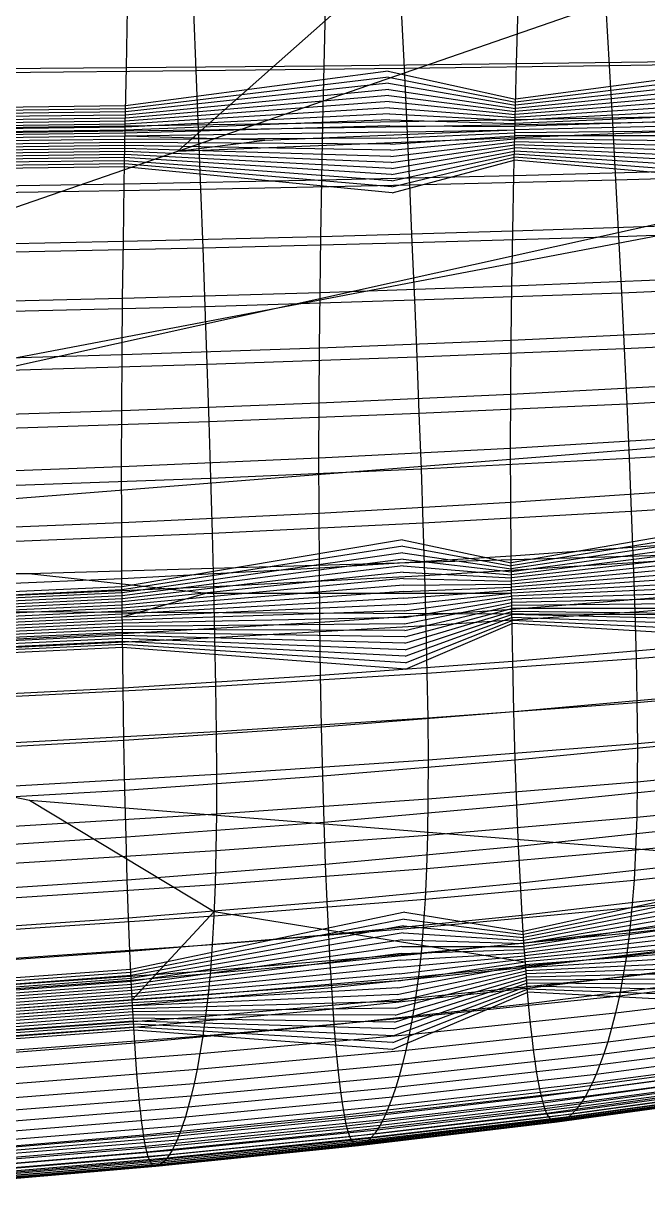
# Model space of a CAD drawing. Extents: x -483 to 483, y 0 to 271.
# Drawn here: x 163.1 to 245.2, y 5.8 to 158.3 of the extents above; entities that cross this region are included whole.
import ezdxf

# ---------------------------------------------------------------- set-up
doc = ezdxf.new("R2010")
doc.units = 0

msp = doc.modelspace()

# ---------------------------------------------------------------- linework, layer by layer
at = {"layer": 'default', "color": 8, "linetype": 'CONTINUOUS'}
for p, q in [((183.413, 141.49, 330.759), (226.225, 179.439, 165.375)), ((183.413, 141.49, 330.759), (287.345, 177.49, 194.645)), ((39.297, 86.163, 704.197), (348.925, 154.656, 382.105)), ((194.843, 142.962, 156.139), (176.472, 143.459, 38.214)), ((183.413, 141.49, 330.759), (257.636, 144.501, 172.307)), ((194.843, 142.962, 156.139), (227.698, 144.329, 52.811)), ((183.413, 141.49, 330.759), (194.843, 142.962, 156.139)), ((33.619, 89.974, 702.409), (183.413, 141.49, 330.759)), ((33.619, 89.974, 702.409), (246.532, 130.407, 381.781)), ((39.297, 86.163, 704.197), (247.599, 102.647, 384.412)), ((163.815, 86.005, 327.23), (248.822, 88.484, 174.283)), ((39.297, 86.163, 704.197), (163.815, 86.005, 327.23)), ((163.815, 86.005, 327.23), (187.24, 83.436, 153.823)), ((187.24, 83.436, 153.823), (176.111, 80.275, 39.677)), ((187.24, 83.436, 153.823), (227.271, 83.428, 54.025))]:
    msp.add_line(p, q, dxfattribs=at)
at = {"layer": 'default', "color": 3, "linetype": 'CONTINUOUS'}
for p, q in [((176.644, 152.485, 37.517), (176.809, 160.141, 36.847)), ((202.644, 152.74, 44.306), (202.832, 160.268, 43.663)), ((227.919, 153.03, 52.18), (228.133, 160.411, 51.571)), ((176.644, 152.485, 37.517), (202.644, 152.74, 44.306)), ((202.477, 145.222, 44.88), (202.644, 152.74, 44.306)), ((202.644, 152.74, 44.306), (227.919, 153.03, 52.18)), ((227.728, 145.66, 52.724), (227.919, 153.03, 52.18)), ((227.919, 153.03, 52.18), (252.617, 153.366, 61.261)), ((150.134, 152.28, 31.635), (176.644, 152.485, 37.517)), ((176.495, 144.839, 38.118), (176.644, 152.485, 37.517)), ((176.495, 144.839, 38.118), (202.477, 145.222, 44.88)), ((202.329, 137.738, 45.388), (202.477, 145.222, 44.88)), ((202.477, 145.222, 44.88), (227.728, 145.66, 52.724)), ((227.56, 138.322, 53.203), (227.728, 145.66, 52.724)), ((227.728, 145.66, 52.724), (252.408, 146.161, 61.772)), ((150.004, 144.524, 32.257), (176.495, 144.839, 38.118)), ((176.364, 137.227, 38.649), (176.495, 144.839, 38.118)), ((227.56, 138.322, 53.203), (252.225, 138.988, 62.22)), ((176.364, 137.227, 38.649), (202.329, 137.738, 45.388)), ((202.203, 130.31, 45.819), (202.329, 137.738, 45.388)), ((202.329, 137.738, 45.388), (227.56, 138.322, 53.203)), ((227.417, 131.039, 53.609), (227.56, 138.322, 53.203)), ((149.888, 136.803, 32.808), (176.364, 137.227, 38.649)), ((176.253, 129.672, 39.103), (176.364, 137.227, 38.649)), ((227.417, 131.039, 53.609), (252.07, 131.869, 62.599)), ((149.789, 129.139, 33.28), (176.253, 129.672, 39.103)), ((176.16, 122.195, 39.476), (176.253, 129.672, 39.103)), ((176.253, 129.672, 39.103), (202.203, 130.31, 45.819)), ((202.1, 122.959, 46.173), (202.203, 130.31, 45.819)), ((202.203, 130.31, 45.819), (227.417, 131.039, 53.609)), ((227.301, 123.832, 53.94), (227.417, 131.039, 53.609)), ((202.1, 122.959, 46.173), (227.301, 123.832, 53.94)), ((227.213, 116.692, 54.19), (227.301, 123.832, 53.94)), ((227.301, 123.832, 53.94), (251.944, 124.824, 62.906)), ((149.707, 121.555, 33.67), (176.16, 122.195, 39.476)), ((176.09, 114.788, 39.763), (176.16, 122.195, 39.476)), ((176.16, 122.195, 39.476), (202.1, 122.959, 46.173)), ((202.021, 115.676, 46.443), (202.1, 122.959, 46.173)), ((227.213, 116.692, 54.19), (251.85, 117.845, 63.135)), ((202.021, 115.676, 46.443), (227.213, 116.692, 54.19)), ((227.158, 109.587, 54.348), (227.213, 116.692, 54.19)), ((149.644, 114.041, 33.971), (176.09, 114.788, 39.763)), ((176.043, 107.417, 39.95), (176.09, 114.788, 39.763)), ((176.09, 114.788, 39.763), (202.021, 115.676, 46.443)), ((201.97, 108.43, 46.617), (202.021, 115.676, 46.443)), ((227.158, 109.587, 54.348), (251.793, 110.9, 63.276)), ((176.043, 107.417, 39.95), (201.97, 108.43, 46.617)), ((201.95, 101.196, 46.687), (201.97, 108.43, 46.617)), ((201.97, 108.43, 46.617), (227.158, 109.587, 54.348)), ((227.137, 102.496, 54.406), (227.158, 109.587, 54.348)), ((149.602, 106.563, 34.171), (176.043, 107.417, 39.95)), ((176.023, 100.06, 40.031), (176.043, 107.417, 39.95)), ((227.137, 102.496, 54.406), (251.774, 103.969, 63.321)), ((201.95, 101.196, 46.687), (227.137, 102.496, 54.406)), ((227.155, 95.408, 54.355), (227.137, 102.496, 54.406)), ((176.023, 100.06, 40.031), (201.95, 101.196, 46.687)), ((201.962, 93.966, 46.644), (201.95, 101.196, 46.687)), ((149.583, 99.1, 34.262), (176.023, 100.06, 40.031)), ((176.032, 92.705, 39.996), (176.023, 100.06, 40.031)), ((227.155, 95.408, 54.355), (251.799, 97.041, 63.261)), ((201.962, 93.966, 46.644), (227.155, 95.408, 54.355)), ((227.209, 88.34, 54.202), (227.155, 95.408, 54.355)), ((176.032, 92.705, 39.996), (201.962, 93.966, 46.644)), ((202.006, 86.757, 46.495), (201.962, 93.966, 46.644)), ((149.589, 91.639, 34.233), (176.032, 92.705, 39.996)), ((176.068, 85.372, 39.852), (176.032, 92.705, 39.996)), ((227.209, 88.34, 54.202), (251.863, 90.133, 63.104)), ((202.006, 86.757, 46.495), (227.209, 88.34, 54.202)), ((227.297, 81.348, 53.95), (227.209, 88.34, 54.202)), ((176.068, 85.372, 39.852), (202.006, 86.757, 46.495)), ((202.079, 79.624, 46.244), (202.006, 86.757, 46.495)), ((149.618, 84.199, 34.094), (176.068, 85.372, 39.852)), ((176.129, 78.117, 39.603), (176.068, 85.372, 39.852)), ((227.297, 81.348, 53.95), (251.966, 83.299, 62.853)), ((202.079, 79.624, 46.244), (227.297, 81.348, 53.95)), ((227.417, 74.5, 53.609), (227.297, 81.348, 53.95)), ((176.129, 78.117, 39.603), (202.079, 79.624, 46.244)), ((202.179, 72.638, 45.9), (202.079, 79.624, 46.244)), ((149.67, 76.839, 33.847), (176.129, 78.117, 39.603)), ((176.214, 71.011, 39.257), (176.129, 78.117, 39.603)), ((227.417, 74.5, 53.609), (252.104, 76.606, 62.516)), ((202.179, 72.638, 45.9), (227.417, 74.5, 53.609)), ((227.569, 67.872, 53.178), (227.417, 74.5, 53.609)), ((176.214, 71.011, 39.257), (202.179, 72.638, 45.9)), ((202.307, 65.877, 45.461), (202.179, 72.638, 45.9)), ((149.743, 69.63, 33.501), (176.214, 71.011, 39.257)), ((176.324, 64.133, 38.814), (176.214, 71.011, 39.257)), ((227.569, 67.872, 53.178), (252.277, 70.129, 62.092)), ((202.307, 65.877, 45.461), (227.569, 67.872, 53.178)), ((227.749, 61.543, 52.665), (227.569, 67.872, 53.178)), ((176.324, 64.133, 38.814), (202.307, 65.877, 45.461)), ((202.46, 59.42, 44.938), (202.307, 65.877, 45.461)), ((149.836, 62.652, 33.056), (176.324, 64.133, 38.814)), ((176.455, 57.564, 38.284), (176.324, 64.133, 38.814)), ((227.749, 61.543, 52.665), (252.482, 63.943, 61.591)), ((202.46, 59.42, 44.938), (227.749, 61.543, 52.665)), ((227.956, 55.601, 52.076), (227.749, 61.543, 52.665)), ((176.455, 57.564, 38.284), (202.46, 59.42, 44.938)), ((202.636, 53.359, 44.335), (202.46, 59.42, 44.938)), ((227.956, 55.601, 52.076), (252.717, 58.137, 61.018)), ((149.948, 55.987, 32.52), (176.455, 57.564, 38.284)), ((176.606, 51.398, 37.671), (176.455, 57.564, 38.284)), ((202.636, 53.359, 44.335), (227.956, 55.601, 52.076)), ((228.183, 50.183, 51.43), (227.956, 55.601, 52.076)), ((176.606, 51.398, 37.671), (202.636, 53.359, 44.335)), ((202.829, 47.83, 43.673), (202.636, 53.359, 44.335)), ((228.183, 50.183, 51.43), (252.973, 52.841, 60.391)), ((150.079, 49.732, 31.901), (176.606, 51.398, 37.671)), ((176.772, 45.774, 36.997), (176.606, 51.398, 37.671)), ((202.829, 47.83, 43.673), (228.183, 50.183, 51.43)), ((228.422, 45.358, 50.749), (228.183, 50.183, 51.43)), ((176.772, 45.774, 36.997), (202.829, 47.83, 43.673)), ((203.033, 42.908, 42.973), (202.829, 47.83, 43.673)), ((228.422, 45.358, 50.749), (253.243, 48.127, 59.731)), ((150.222, 44.025, 31.217), (176.772, 45.774, 36.997)), ((176.948, 40.767, 36.283), (176.772, 45.774, 36.997)), ((203.033, 42.908, 42.973), (228.422, 45.358, 50.749)), ((228.661, 41.137, 50.069), (228.422, 45.358, 50.749)), ((176.948, 40.767, 36.283), (203.033, 42.908, 42.973)), ((203.237, 38.602, 42.273), (203.033, 42.908, 42.973)), ((228.661, 41.137, 50.069), (253.512, 44.003, 59.073)), ((150.374, 38.945, 30.492), (176.948, 40.767, 36.283)), ((177.124, 36.385, 35.569), (176.948, 40.767, 36.283)), ((203.237, 38.602, 42.273), (228.661, 41.137, 50.069)), ((228.894, 37.473, 49.406), (228.661, 41.137, 50.069)), ((228.894, 37.473, 49.406), (253.775, 40.423, 58.431)), ((177.124, 36.385, 35.569), (203.237, 38.602, 42.273)), ((203.436, 34.863, 41.59), (203.237, 38.602, 42.273)), ((203.436, 34.863, 41.59), (228.894, 37.473, 49.406)), ((229.119, 34.299, 48.767), (228.894, 37.473, 49.406)), ((229.119, 34.299, 48.767), (254.027, 37.321, 57.813)), ((150.526, 34.499, 29.766), (177.124, 36.385, 35.569)), ((177.297, 32.582, 34.87), (177.124, 36.385, 35.569)), ((177.297, 32.582, 34.87), (203.436, 34.863, 41.59)), ((203.629, 31.624, 40.93), (203.436, 34.863, 41.59)), ((203.629, 31.624, 40.93), (229.119, 34.299, 48.767)), ((229.335, 31.532, 48.15), (229.119, 34.299, 48.767)), ((229.335, 31.532, 48.15), (254.271, 34.617, 57.218)), ((150.675, 30.64, 29.056), (177.297, 32.582, 34.87)), ((177.463, 29.286, 34.196), (177.297, 32.582, 34.87)), ((229.507, 29.537, 47.661), (254.464, 32.668, 56.746)), ((177.463, 29.286, 34.196), (203.629, 31.624, 40.93)), ((203.814, 28.801, 40.295), (203.629, 31.624, 40.93)), ((203.814, 28.801, 40.295), (229.335, 31.532, 48.15)), ((229.507, 29.537, 47.661), (229.335, 31.532, 48.15)), ((150.819, 27.296, 28.371), (177.463, 29.286, 34.196)), ((177.624, 26.414, 33.546), (177.463, 29.286, 34.196)), ((203.961, 26.765, 39.789), (229.507, 29.537, 47.661)), ((177.624, 26.414, 33.546), (203.814, 28.801, 40.295)), ((203.961, 26.765, 39.789), (203.814, 28.801, 40.295)), ((150.958, 24.381, 27.709), (177.624, 26.414, 33.546)), ((177.751, 24.342, 33.029), (177.624, 26.414, 33.546)), ((177.751, 24.342, 33.029), (203.961, 26.765, 39.789)), ((151.069, 22.279, 27.182), (177.751, 24.342, 33.029))]:
    msp.add_line(p, q, dxfattribs=at)
at = {"layer": 'default', "color": 5, "linetype": 'CONTINUOUS'}
for p, q in [((239.666, 160.282, 18.75), (240.1, 152.75, 17.516)), ((185.455, 159.909, 1.804), (185.775, 152.09, 0.507)), ((212.767, 160.085, 9.597), (213.138, 152.399, 8.327)), ((213.138, 152.399, 8.327), (240.1, 152.75, 17.516)), ((240.1, 152.75, 17.516), (266.215, 153.15, 28.022)), ((240.1, 152.75, 17.516), (240.52, 145.239, 16.318)), ((158.076, 151.838, -6.213), (185.775, 152.09, 0.507)), ((185.775, 152.09, 0.507), (213.138, 152.399, 8.327)), ((185.775, 152.09, 0.507), (186.086, 144.294, -0.751)), ((211.048, 152.021, 15.492), (227.798, 148.332, 52.527)), ((211.074, 151.221, 15.402), (227.787, 147.931, 52.556)), ((213.138, 152.399, 8.327), (213.497, 144.737, 7.094)), ((211.101, 150.422, 15.312), (227.777, 147.531, 52.586)), ((211.127, 149.622, 15.222), (227.766, 147.131, 52.615)), ((211.153, 148.823, 15.132), (227.756, 146.731, 52.645)), ((211.179, 148.023, 15.042), (227.746, 146.33, 52.674)), ((211.205, 147.224, 14.953), (227.735, 145.93, 52.704)), ((211.232, 146.424, 14.863), (227.725, 145.53, 52.732)), ((211.258, 145.625, 14.773), (227.716, 145.13, 52.758)), ((213.497, 144.737, 7.094), (240.52, 145.239, 16.318)), ((240.52, 145.239, 16.318), (266.69, 145.812, 26.863)), ((240.52, 145.239, 16.318), (240.928, 137.759, 15.157)), ((158.344, 143.928, -7.491), (186.086, 144.294, -0.751)), ((186.086, 144.294, -0.751), (213.497, 144.737, 7.094)), ((186.086, 144.294, -0.751), (186.387, 136.53, -1.971)), ((211.284, 144.825, 14.683), (227.707, 144.73, 52.785)), ((211.31, 144.025, 14.593), (227.698, 144.329, 52.811)), ((211.337, 143.226, 14.503), (227.689, 143.929, 52.837)), ((211.363, 142.426, 14.413), (227.679, 143.529, 52.863)), ((213.497, 144.737, 7.094), (213.846, 137.104, 5.9)), ((211.389, 141.627, 14.323), (227.67, 143.129, 52.889)), ((211.415, 140.827, 14.233), (227.661, 142.729, 52.915)), ((211.441, 140.028, 14.143), (227.652, 142.329, 52.941)), ((211.468, 139.228, 14.054), (227.643, 141.928, 52.967)), ((211.494, 138.429, 13.964), (227.634, 141.528, 52.994)), ((211.52, 137.629, 13.874), (227.624, 141.128, 53.02)), ((211.546, 136.83, 13.784), (227.615, 140.728, 53.046)), ((211.573, 136.03, 13.694), (227.606, 140.328, 53.072)), ((213.846, 137.104, 5.9), (240.928, 137.759, 15.157)), ((240.928, 137.759, 15.157), (267.15, 138.502, 25.738)), ((240.928, 137.759, 15.157), (241.321, 130.312, 14.038)), ((158.604, 136.049, -8.73), (186.387, 136.53, -1.971)), ((186.387, 136.53, -1.971), (213.846, 137.104, 5.9)), ((186.387, 136.53, -1.971), (186.676, 128.801, -3.145)), ((213.846, 137.104, 5.9), (214.181, 129.507, 4.749)), ((241.321, 130.312, 14.038), (267.593, 131.225, 24.654)), ((214.181, 129.507, 4.749), (241.321, 130.312, 14.038)), ((241.321, 130.312, 14.038), (241.698, 122.911, 12.966)), ((158.854, 128.207, -9.922), (186.676, 128.801, -3.145)), ((186.676, 128.801, -3.145), (214.181, 129.507, 4.749)), ((186.676, 128.801, -3.145), (186.954, 121.118, -4.269)), ((214.181, 129.507, 4.749), (214.503, 121.956, 3.647)), ((241.698, 122.911, 12.966), (268.018, 123.993, 23.616)), ((214.503, 121.956, 3.647), (241.698, 122.911, 12.966)), ((241.698, 122.911, 12.966), (242.056, 115.576, 11.947)), ((159.093, 120.412, -11.064), (186.954, 121.118, -4.269)), ((186.954, 121.118, -4.269), (214.503, 121.956, 3.647)), ((186.954, 121.118, -4.269), (187.218, 113.504, -5.338)), ((214.503, 121.956, 3.647), (214.809, 114.472, 2.599)), ((242.056, 115.576, 11.947), (268.422, 116.825, 22.627)), ((187.218, 113.504, -5.338), (214.809, 114.472, 2.599)), ((214.809, 114.472, 2.599), (242.056, 115.576, 11.947)), ((214.809, 114.472, 2.599), (215.096, 107.069, 1.614)), ((242.056, 115.576, 11.947), (242.393, 108.32, 10.988)), ((159.321, 112.687, -12.148), (187.218, 113.504, -5.338)), ((187.218, 113.504, -5.338), (187.465, 105.973, -6.342)), ((215.096, 107.069, 1.614), (242.393, 108.32, 10.988)), ((242.393, 108.32, 10.988), (268.803, 109.734, 21.697)), ((242.393, 108.32, 10.988), (242.709, 101.178, 10.089)), ((187.465, 105.973, -6.342), (215.096, 107.069, 1.614)), ((215.096, 107.069, 1.614), (215.365, 99.783, 0.692)), ((159.535, 105.046, -13.167), (187.465, 105.973, -6.342)), ((187.465, 105.973, -6.342), (187.697, 98.561, -7.282)), ((242.709, 101.178, 10.089), (269.16, 102.755, 20.825)), ((215.365, 99.783, 0.692), (242.709, 101.178, 10.089)), ((242.709, 101.178, 10.089), (242.997, 94.199, 9.27)), ((187.697, 98.561, -7.282), (215.365, 99.783, 0.692)), ((215.365, 99.783, 0.692), (215.61, 92.663, -0.149)), ((159.735, 97.525, -14.12), (187.697, 98.561, -7.282)), ((187.697, 98.561, -7.282), (187.908, 91.318, -8.137)), ((242.997, 94.199, 9.27), (269.485, 95.936, 20.03)), ((215.61, 92.663, -0.149), (242.997, 94.199, 9.27)), ((242.997, 94.199, 9.27), (243.25, 87.441, 8.549)), ((187.908, 91.318, -8.137), (215.61, 92.663, -0.149)), ((215.61, 92.663, -0.149), (215.826, 85.769, -0.888)), ((159.917, 90.177, -14.987), (187.908, 91.318, -8.137)), ((187.908, 91.318, -8.137), (188.094, 84.304, -8.889)), ((212.939, 90.442, 9.008), (227.221, 87.427, 54.169)), ((212.959, 89.592, 8.939), (227.226, 87.027, 54.155)), ((212.979, 88.742, 8.87), (227.231, 86.627, 54.14)), ((243.25, 87.441, 8.549), (269.772, 89.331, 19.328)), ((213, 87.893, 8.801), (227.236, 86.227, 54.126)), ((213.02, 87.043, 8.732), (227.241, 85.827, 54.111)), ((215.826, 85.769, -0.888), (243.25, 87.441, 8.549)), ((243.25, 87.441, 8.549), (243.463, 80.973, 7.944)), ((188.094, 84.304, -8.889), (215.826, 85.769, -0.888)), ((213.04, 86.194, 8.663), (227.246, 85.427, 54.097)), ((215.826, 85.769, -0.888), (216.006, 79.17, -1.507)), ((160.076, 83.061, -15.748), (188.094, 84.304, -8.889)), ((188.094, 84.304, -8.889), (188.249, 77.591, -9.517)), ((213.06, 85.344, 8.594), (227.251, 85.027, 54.083)), ((213.08, 84.494, 8.525), (227.256, 84.627, 54.068)), ((213.1, 83.645, 8.456), (227.261, 84.227, 54.054)), ((213.12, 82.795, 8.387), (227.266, 83.827, 54.04)), ((213.141, 81.945, 8.318), (227.271, 83.428, 54.025)), ((213.161, 81.096, 8.249), (227.276, 83.028, 54.011)), ((213.181, 80.246, 8.18), (227.281, 82.628, 53.996)), ((243.463, 80.973, 7.944), (270.014, 83.01, 18.738)), ((213.201, 79.396, 8.11), (227.286, 82.228, 53.982)), ((213.221, 78.547, 8.041), (227.291, 81.828, 53.968)), ((213.241, 77.697, 7.972), (227.296, 81.428, 53.953)), ((213.261, 76.847, 7.903), (227.303, 81.028, 53.935)), ((216.006, 79.17, -1.507), (243.463, 80.973, 7.944)), ((243.463, 80.973, 7.944), (243.631, 74.843, 7.466)), ((213.282, 75.998, 7.834), (227.31, 80.628, 53.915)), ((213.302, 75.148, 7.765), (227.317, 80.228, 53.895)), ((213.322, 74.298, 7.696), (227.324, 79.828, 53.875)), ((213.342, 73.449, 7.627), (227.331, 79.429, 53.855)), ((188.249, 77.591, -9.517), (216.006, 79.17, -1.507)), ((216.006, 79.17, -1.507), (216.148, 72.916, -1.994)), ((160.21, 76.25, -16.384), (188.249, 77.591, -9.517)), ((188.249, 77.591, -9.517), (188.371, 71.229, -10.011)), ((243.631, 74.843, 7.466), (270.205, 77.019, 18.271)), ((216.148, 72.916, -1.994), (243.631, 74.843, 7.466)), ((243.631, 74.843, 7.466), (243.745, 69.076, 7.141)), ((188.371, 71.229, -10.011), (216.148, 72.916, -1.994)), ((216.148, 72.916, -1.994), (216.244, 67.033, -2.323)), ((160.314, 69.795, -16.882), (188.371, 71.229, -10.011)), ((188.371, 71.229, -10.011), (188.452, 65.245, -10.342)), ((243.745, 69.076, 7.141), (270.336, 71.383, 17.951)), ((216.244, 67.033, -2.323), (243.745, 69.076, 7.141)), ((243.745, 69.076, 7.141), (243.799, 63.679, 6.986)), ((188.452, 65.245, -10.342), (216.244, 67.033, -2.323)), ((216.244, 67.033, -2.323), (216.289, 61.528, -2.477)), ((243.799, 63.679, 6.986), (270.4, 66.108, 17.794)), ((160.384, 63.725, -17.214), (188.452, 65.245, -10.342)), ((188.452, 65.245, -10.342), (188.49, 59.645, -10.493)), ((216.289, 61.528, -2.477), (243.799, 63.679, 6.986)), ((243.799, 63.679, 6.986), (243.788, 58.653, 7.018)), ((188.49, 59.645, -10.493), (216.289, 61.528, -2.477)), ((216.289, 61.528, -2.477), (216.277, 56.401, -2.437)), ((243.788, 58.653, 7.018), (270.39, 61.195, 17.817)), ((160.415, 58.043, -17.362), (188.49, 59.645, -10.493)), ((188.49, 59.645, -10.493), (188.478, 54.43, -10.446)), ((216.277, 56.401, -2.437), (243.788, 58.653, 7.018)), ((243.788, 58.653, 7.018), (243.711, 53.996, 7.236)), ((243.711, 53.996, 7.236), (270.307, 56.643, 18.02)), ((188.478, 54.43, -10.446), (216.277, 56.401, -2.437)), ((216.277, 56.401, -2.437), (216.209, 51.651, -2.203)), ((160.404, 52.753, -17.308), (188.478, 54.43, -10.446)), ((188.478, 54.43, -10.446), (188.417, 49.6, -10.199)), ((216.209, 51.651, -2.203), (243.711, 53.996, 7.236)), ((243.711, 53.996, 7.236), (243.566, 49.696, 7.65)), ((243.566, 49.696, 7.65), (270.147, 52.44, 18.411)), ((188.417, 49.6, -10.199), (216.209, 51.651, -2.203)), ((216.209, 51.651, -2.203), (216.082, 47.266, -1.767)), ((160.35, 47.853, -17.051), (188.417, 49.6, -10.199)), ((188.417, 49.6, -10.199), (188.305, 45.139, -9.745)), ((216.082, 47.266, -1.767), (243.566, 49.696, 7.65)), ((243.566, 49.696, 7.65), (243.356, 45.745, 8.249)), ((243.356, 45.745, 8.249), (269.915, 48.577, 18.979)), ((188.305, 45.139, -9.745), (216.082, 47.266, -1.767)), ((216.082, 47.266, -1.767), (215.899, 43.236, -1.14)), ((160.251, 43.328, -16.582), (188.305, 45.139, -9.745)), ((188.305, 45.139, -9.745), (188.145, 41.042, -9.096)), ((215.899, 43.236, -1.14), (243.356, 45.745, 8.249)), ((243.356, 45.745, 8.249), (243.081, 42.121, 9.029)), ((243.081, 42.121, 9.029), (269.611, 45.033, 19.722)), ((188.145, 41.042, -9.096), (215.899, 43.236, -1.14)), ((215.899, 43.236, -1.14), (215.661, 39.541, -0.325)), ((213.254, 41.51, 7.928), (228.798, 38.991, 49.681)), ((215.661, 39.541, -0.325), (243.081, 42.121, 9.029)), ((243.081, 42.121, 9.029), (242.745, 38.806, 9.986)), ((242.745, 38.806, 9.986), (269.238, 41.792, 20.635)), ((160.111, 39.172, -15.913), (188.145, 41.042, -9.096)), ((188.145, 41.042, -9.096), (187.937, 37.284, -8.253)), ((213.085, 39.707, 8.51), (228.848, 38.192, 49.536)), ((213.169, 40.609, 8.219), (228.823, 38.592, 49.609)), ((187.937, 37.284, -8.253), (215.661, 39.541, -0.325)), ((213, 38.806, 8.801), (228.874, 37.793, 49.464)), ((215.661, 39.541, -0.325), (215.37, 36.161, 0.673)), ((215.37, 36.161, 0.673), (242.745, 38.806, 9.986)), ((242.351, 35.776, 11.109), (268.799, 38.828, 21.706)), ((242.745, 38.806, 9.986), (242.351, 35.776, 11.109)), ((159.929, 35.361, -15.047), (187.937, 37.284, -8.253)), ((187.937, 37.284, -8.253), (187.682, 33.847, -7.222)), ((212.83, 37.003, 9.383), (228.928, 36.994, 49.31)), ((212.915, 37.904, 9.092), (228.9, 37.393, 49.39)), ((187.682, 33.847, -7.222), (215.37, 36.161, 0.673)), ((212.49, 33.397, 10.548), (229.041, 35.396, 48.988)), ((212.575, 34.298, 10.257), (229.013, 35.795, 49.068)), ((212.66, 35.2, 9.965), (228.985, 36.195, 49.149)), ((212.745, 36.101, 9.674), (228.956, 36.594, 49.229)), ((215.37, 36.161, 0.673), (215.029, 33.072, 1.842)), ((215.029, 33.072, 1.842), (242.351, 35.776, 11.109)), ((241.907, 33.021, 12.371), (268.306, 36.133, 22.913)), ((242.351, 35.776, 11.109), (241.907, 33.021, 12.371)), ((159.707, 31.876, -13.989), (187.682, 33.847, -7.222)), ((187.682, 33.847, -7.222), (187.385, 30.707, -6.015)), ((212.151, 29.79, 11.712), (229.158, 33.798, 48.655)), ((212.235, 30.692, 11.421), (229.127, 34.198, 48.744)), ((212.32, 31.593, 11.13), (229.098, 34.597, 48.827)), ((212.405, 32.495, 10.839), (229.069, 34.996, 48.907)), ((241.429, 30.531, 13.732), (267.773, 33.697, 24.214)), ((187.385, 30.707, -6.015), (215.029, 33.072, 1.842)), ((211.811, 26.184, 12.877), (229.283, 32.201, 48.299)), ((211.896, 27.086, 12.586), (229.252, 32.6, 48.388)), ((211.981, 27.987, 12.295), (229.22, 32.999, 48.477)), ((212.066, 28.889, 12.003), (229.189, 33.399, 48.566)), ((215.029, 33.072, 1.842), (214.646, 30.264, 3.156)), ((214.646, 30.264, 3.156), (241.907, 33.021, 12.371)), ((241.907, 33.021, 12.371), (241.429, 30.531, 13.732)), ((159.448, 28.692, -12.752), (187.385, 30.707, -6.015)), ((187.385, 30.707, -6.015), (187.05, 27.852, -4.66)), ((211.556, 23.48, 13.75), (229.381, 31.002, 48.02)), ((211.641, 24.381, 13.459), (229.347, 31.402, 48.118)), ((211.726, 25.283, 13.168), (229.314, 31.801, 48.21)), ((214.233, 27.726, 4.572), (241.429, 30.531, 13.732)), ((240.929, 28.289, 15.156), (267.216, 31.503, 25.576)), ((241.429, 30.531, 13.732), (240.929, 28.289, 15.156)), ((187.05, 27.852, -4.66), (214.646, 30.264, 3.156)), ((214.646, 30.264, 3.156), (214.233, 27.726, 4.572)), ((240.418, 26.286, 16.608), (266.648, 29.543, 26.966)), ((159.156, 25.797, -11.363), (187.05, 27.852, -4.66)), ((187.05, 27.852, -4.66), (186.69, 25.273, -3.2)), ((186.69, 25.273, -3.2), (214.233, 27.726, 4.572)), ((213.801, 25.442, 6.053), (240.929, 28.289, 15.156)), ((214.233, 27.726, 4.572), (213.801, 25.442, 6.053)), ((239.903, 24.496, 18.074), (266.074, 27.791, 28.369)), ((240.929, 28.289, 15.156), (240.418, 26.286, 16.608)), ((213.361, 23.401, 7.563), (240.418, 26.286, 16.608)), ((239.39, 22.906, 19.534), (265.502, 26.234, 29.766)), ((240.418, 26.286, 16.608), (239.903, 24.496, 18.074)), ((158.842, 23.182, -9.868), (186.69, 25.273, -3.2)), ((186.313, 22.951, -1.673), (213.801, 25.442, 6.053)), ((186.69, 25.273, -3.2), (186.313, 22.951, -1.673)), ((212.916, 21.577, 9.088), (239.903, 24.496, 18.074)), ((213.801, 25.442, 6.053), (213.361, 23.401, 7.563)), ((238.883, 21.496, 20.977), (264.937, 24.854, 31.148)), ((239.903, 24.496, 18.074), (239.39, 22.906, 19.534)), ((158.514, 20.829, -8.304), (186.313, 22.951, -1.673)), ((185.93, 20.877, -0.118), (213.361, 23.401, 7.563)), ((186.313, 22.951, -1.673), (185.93, 20.877, -0.118)), ((212.473, 19.957, 10.605), (239.39, 22.906, 19.534)), ((213.361, 23.401, 7.563), (212.916, 21.577, 9.088)), ((238.387, 20.249, 22.389), (264.384, 23.632, 32.5)), ((239.39, 22.906, 19.534), (238.883, 21.496, 20.977)), ((185.542, 19.025, 1.453), (212.916, 21.577, 9.088)), ((212.036, 18.522, 12.105), (238.883, 21.496, 20.977)), ((212.916, 21.577, 9.088), (212.473, 19.957, 10.605)), ((237.427, 18.187, 25.123), (263.312, 21.612, 35.118)), ((237.901, 19.151, 23.774), (263.841, 22.557, 33.826)), ((238.883, 21.496, 20.977), (238.387, 20.249, 22.389)), ((158.18, 18.726, -6.711), (185.93, 20.877, -0.118)), ((185.156, 17.378, 3.016), (212.473, 19.957, 10.605)), ((185.93, 20.877, -0.118), (185.542, 19.025, 1.453)), ((211.608, 17.251, 13.572), (238.387, 20.249, 22.389)), ((212.473, 19.957, 10.605), (212.036, 18.522, 12.105)), ((231.18, 17.344, 42.9), (256.339, 20.758, 52.163)), ((231.396, 16.478, 42.285), (256.581, 19.913, 51.572)), ((236.507, 16.611, 27.739), (262.287, 20.067, 37.625)), ((236.962, 17.343, 26.446), (262.794, 20.785, 36.386)), ((238.387, 20.249, 22.389), (237.901, 19.151, 23.774)), ((157.843, 16.849, -5.103), (185.542, 19.025, 1.453)), ((184.775, 15.921, 4.56), (212.036, 18.522, 12.105)), ((185.542, 19.025, 1.453), (185.156, 17.378, 3.016)), ((211.188, 16.133, 15.011), (237.901, 19.151, 23.774)), ((212.036, 18.522, 12.105), (211.608, 17.251, 13.572)), ((231.624, 15.739, 41.636), (256.836, 19.192, 50.949)), ((231.874, 15.128, 40.927), (257.115, 18.596, 50.268)), ((235.223, 15.032, 31.395), (260.854, 18.518, 41.128)), ((235.635, 15.46, 30.22), (261.314, 18.939, 40.002)), ((236.065, 15.986, 28.999), (261.793, 19.454, 38.832)), ((237.901, 19.151, 23.774), (237.427, 18.187, 25.123)), ((157.507, 15.181, -3.503), (185.156, 17.378, 3.016)), ((184.403, 14.63, 6.071), (211.608, 17.251, 13.572)), ((185.156, 17.378, 3.016), (184.775, 15.921, 4.56)), ((205.398, 14.32, 34.865), (231.18, 17.344, 42.9)), ((210.379, 14.293, 17.787), (236.962, 17.343, 26.446)), ((210.78, 15.153, 16.412), (237.427, 18.187, 25.123)), ((211.608, 17.251, 13.572), (211.188, 16.133, 15.011)), ((231.18, 17.344, 42.9), (231.063, 17.886, 43.234)), ((231.396, 16.478, 42.285), (231.18, 17.344, 42.9)), ((232.14, 14.646, 40.168), (257.412, 18.126, 49.54)), ((232.433, 14.291, 39.335), (257.739, 17.781, 48.74)), ((232.67, 14.06, 38.661), (258.004, 17.556, 48.094)), ((233.201, 13.956, 37.149), (258.597, 17.457, 46.644)), ((233.238, 13.952, 37.043), (258.639, 17.453, 46.542)), ((233.712, 14.043, 35.693), (259.168, 17.544, 45.248)), ((234.044, 14.201, 34.749), (259.539, 17.7, 44.342)), ((234.437, 14.415, 33.632), (259.976, 17.911, 43.272)), ((234.82, 14.689, 32.54), (260.405, 18.18, 42.225)), ((236.962, 17.343, 26.446), (236.507, 16.611, 27.739)), ((237.427, 18.187, 25.123), (236.962, 17.343, 26.446)), ((157.175, 13.703, -1.922), (184.775, 15.921, 4.56)), ((184.037, 13.495, 7.552), (211.188, 16.133, 15.011)), ((184.775, 15.921, 4.56), (184.403, 14.63, 6.071)), ((205.584, 13.436, 34.228), (231.396, 16.478, 42.285)), ((205.78, 12.682, 33.556), (231.624, 15.739, 41.636)), ((209.235, 12.379, 21.707), (235.635, 15.46, 30.22)), ((209.605, 12.913, 20.439), (236.065, 15.986, 28.999)), ((209.987, 13.549, 19.13), (236.507, 16.611, 27.739)), ((211.188, 16.133, 15.011), (210.78, 15.153, 16.412)), ((231.624, 15.739, 41.636), (231.396, 16.478, 42.285)), ((231.874, 15.128, 40.927), (231.624, 15.739, 41.636)), ((235.635, 15.46, 30.22), (235.223, 15.032, 31.395)), ((236.065, 15.986, 28.999), (235.635, 15.46, 30.22)), ((236.507, 16.611, 27.739), (236.065, 15.986, 28.999)), ((156.851, 12.396, -0.375), (184.403, 14.63, 6.071)), ((178.997, 11.677, 27.978), (205.398, 14.32, 34.865)), ((183.332, 11.627, 10.411), (210.379, 14.293, 17.787)), ((183.681, 12.499, 8.995), (210.78, 15.153, 16.412)), ((184.403, 14.63, 6.071), (184.037, 13.495, 7.552)), ((205.398, 14.32, 34.865), (205.297, 14.874, 35.211)), ((205.584, 13.436, 34.228), (205.398, 14.32, 34.865)), ((205.994, 12.057, 32.82), (231.874, 15.128, 40.927)), ((206.224, 11.564, 32.034), (232.14, 14.646, 40.168)), ((206.476, 11.201, 31.169), (232.433, 14.291, 39.335)), ((206.68, 10.964, 30.47), (232.67, 14.06, 38.661)), ((207.137, 10.856, 28.901), (233.201, 13.956, 37.149)), ((207.169, 10.851, 28.79), (233.238, 13.952, 37.043)), ((207.578, 10.942, 27.39), (233.712, 14.043, 35.693)), ((207.864, 11.102, 26.409), (234.044, 14.201, 34.749)), ((208.202, 11.318, 25.25), (234.437, 14.415, 33.632)), ((208.533, 11.596, 24.116), (234.82, 14.689, 32.54)), ((208.879, 11.944, 22.927), (235.223, 15.032, 31.395)), ((210.379, 14.293, 17.787), (209.987, 13.549, 19.13)), ((210.78, 15.153, 16.412), (210.379, 14.293, 17.787)), ((232.14, 14.646, 40.168), (231.874, 15.128, 40.927)), ((232.433, 14.291, 39.335), (232.14, 14.646, 40.168)), ((232.67, 14.06, 38.661), (232.433, 14.291, 39.335)), ((233.201, 13.956, 37.149), (232.67, 14.06, 38.661)), ((233.238, 13.952, 37.043), (233.201, 13.956, 37.149)), ((233.712, 14.043, 35.693), (233.238, 13.952, 37.043)), ((234.044, 14.201, 34.749), (233.712, 14.043, 35.693)), ((234.437, 14.415, 33.632), (234.044, 14.201, 34.749)), ((234.82, 14.689, 32.54), (234.437, 14.415, 33.632)), ((235.223, 15.032, 31.395), (234.82, 14.689, 32.54)), ((156.223, 10.238, 2.618), (183.681, 12.499, 8.995)), ((156.533, 11.246, 1.141), (184.037, 13.495, 7.552)), ((178.997, 11.677, 27.978), (178.91, 12.241, 28.333)), ((179.159, 10.777, 27.324), (205.584, 13.436, 34.228)), ((179.329, 10.009, 26.634), (205.78, 12.682, 33.556)), ((182.336, 9.685, 14.446), (209.235, 12.379, 21.707)), ((182.658, 10.227, 13.14), (209.605, 12.913, 20.439)), ((182.991, 10.872, 11.793), (209.987, 13.549, 19.13)), ((183.681, 12.499, 8.995), (183.332, 11.627, 10.411)), ((184.037, 13.495, 7.552), (183.681, 12.499, 8.995)), ((205.78, 12.682, 33.556), (205.584, 13.436, 34.228)), ((205.994, 12.057, 32.82), (205.78, 12.682, 33.556)), ((209.235, 12.379, 21.707), (208.879, 11.944, 22.927)), ((209.605, 12.913, 20.439), (209.235, 12.379, 21.707)), ((209.987, 13.549, 19.13), (209.605, 12.913, 20.439)), ((152.149, 9.425, 22.031), (178.997, 11.677, 27.978)), ((152.29, 8.512, 21.363), (179.159, 10.777, 27.324)), ((155.622, 8.59, 5.481), (182.991, 10.872, 11.793)), ((155.919, 9.355, 4.066), (183.332, 11.627, 10.411)), ((179.159, 10.777, 27.324), (178.997, 11.677, 27.978)), ((179.329, 10.009, 26.634), (179.159, 10.777, 27.324)), ((179.516, 9.373, 25.878), (205.994, 12.057, 32.82)), ((179.715, 8.87, 25.069), (206.224, 11.564, 32.034)), ((179.934, 8.5, 24.18), (206.476, 11.201, 31.169)), ((180.112, 8.258, 23.462), (206.68, 10.964, 30.47)), ((180.51, 8.145, 21.848), (207.137, 10.856, 28.901)), ((180.538, 8.141, 21.734), (207.169, 10.851, 28.79)), ((180.893, 8.231, 20.293), (207.578, 10.942, 27.39)), ((181.142, 8.393, 19.284), (207.864, 11.102, 26.409)), ((181.437, 8.611, 18.091), (208.202, 11.318, 25.25)), ((181.725, 8.892, 16.924), (208.533, 11.596, 24.116)), ((182.026, 9.245, 15.701), (208.879, 11.944, 22.927)), ((182.991, 10.872, 11.793), (182.658, 10.227, 13.14)), ((183.332, 11.627, 10.411), (182.991, 10.872, 11.793)), ((206.224, 11.564, 32.034), (205.994, 12.057, 32.82)), ((206.476, 11.201, 31.169), (206.224, 11.564, 32.034)), ((206.68, 10.964, 30.47), (206.476, 11.201, 31.169)), ((207.137, 10.856, 28.901), (206.68, 10.964, 30.47)), ((207.169, 10.851, 28.79), (207.137, 10.856, 28.901)), ((207.578, 10.942, 27.39), (207.169, 10.851, 28.79)), ((207.864, 11.102, 26.409), (207.578, 10.942, 27.39)), ((208.202, 11.318, 25.25), (207.864, 11.102, 26.409)), ((208.533, 11.596, 24.116), (208.202, 11.318, 25.25)), ((208.879, 11.944, 22.927), (208.533, 11.596, 24.116)), ((152.438, 7.731, 20.658), (179.329, 10.009, 26.634)), ((152.6, 7.085, 19.885), (179.516, 9.373, 25.878)), ((154.783, 6.943, 9.479), (182.026, 9.245, 15.701)), ((155.053, 7.389, 8.194), (182.336, 9.685, 14.446)), ((155.333, 7.937, 6.859), (182.658, 10.227, 13.14)), ((179.516, 9.373, 25.878), (179.329, 10.009, 26.634)), ((179.715, 8.87, 25.069), (179.516, 9.373, 25.878)), ((182.026, 9.245, 15.701), (181.725, 8.892, 16.924)), ((182.336, 9.685, 14.446), (182.026, 9.245, 15.701)), ((182.658, 10.227, 13.14), (182.336, 9.685, 14.446)), ((152.773, 6.574, 19.059), (179.715, 8.87, 25.069)), ((152.964, 6.197, 18.151), (179.934, 8.5, 24.18)), ((153.118, 5.951, 17.416), (180.112, 8.258, 23.462)), ((153.464, 5.835, 15.766), (180.51, 8.145, 21.848)), ((153.488, 5.83, 15.649), (180.538, 8.141, 21.734)), ((153.798, 5.921, 14.176), (180.893, 8.231, 20.293)), ((154.014, 6.083, 13.143), (181.142, 8.393, 19.284)), ((154.27, 6.304, 11.924), (181.437, 8.611, 18.091)), ((154.521, 6.587, 10.73), (181.725, 8.892, 16.924)), ((179.934, 8.5, 24.18), (179.715, 8.87, 25.069)), ((180.112, 8.258, 23.462), (179.934, 8.5, 24.18)), ((180.51, 8.145, 21.848), (180.112, 8.258, 23.462)), ((180.538, 8.141, 21.734), (180.51, 8.145, 21.848)), ((180.893, 8.231, 20.293), (180.538, 8.141, 21.734)), ((181.142, 8.393, 19.284), (180.893, 8.231, 20.293)), ((181.437, 8.611, 18.091), (181.142, 8.393, 19.284)), ((181.725, 8.892, 16.924), (181.437, 8.611, 18.091))]:
    msp.add_line(p, q, dxfattribs=at)
at = {"layer": 'default', "color": 1, "linetype": 'CONTINUOUS'}
for p, q in [((263.492, 153.099, 34.678), (227.798, 148.332, 52.527)), ((211.074, 151.221, 15.402), (176.539, 147.06, 37.944)), ((211.048, 152.021, 15.492), (176.546, 147.46, 37.912)), ((263.565, 151.501, 34.5), (227.777, 147.531, 52.586)), ((263.529, 152.3, 34.589), (227.787, 147.931, 52.556)), ((211.127, 149.622, 15.222), (176.523, 146.26, 38.006)), ((211.101, 150.422, 15.312), (176.531, 146.66, 37.975)), ((263.638, 149.902, 34.322), (227.756, 146.731, 52.645)), ((263.602, 150.702, 34.411), (227.766, 147.131, 52.615)), ((211.179, 148.023, 15.042), (176.508, 145.46, 38.069)), ((211.153, 148.823, 15.132), (176.515, 145.86, 38.038)), ((263.711, 148.304, 34.144), (227.735, 145.93, 52.704)), ((263.674, 149.103, 34.233), (227.746, 146.33, 52.674)), ((211.232, 146.424, 14.863), (176.492, 144.659, 38.131)), ((211.205, 147.224, 14.953), (176.5, 145.059, 38.101)), ((263.783, 146.705, 33.967), (227.716, 145.13, 52.758)), ((263.747, 147.505, 34.055), (227.725, 145.53, 52.732)), ((211.258, 145.625, 14.773), (176.485, 144.259, 38.158)), ((263.856, 145.107, 33.789), (227.698, 144.329, 52.811)), ((263.82, 145.906, 33.878), (227.707, 144.73, 52.785)), ((211.31, 144.025, 14.593), (176.472, 143.459, 38.214)), ((211.284, 144.825, 14.683), (176.479, 143.859, 38.186)), ((263.929, 143.509, 33.611), (227.679, 143.529, 52.863)), ((263.893, 144.308, 33.7), (227.689, 143.929, 52.837)), ((211.415, 140.827, 14.233), (176.444, 141.859, 38.326)), ((211.389, 141.627, 14.323), (176.451, 142.259, 38.298)), ((211.363, 142.426, 14.413), (176.458, 142.659, 38.27)), ((211.337, 143.226, 14.503), (176.465, 143.059, 38.242)), ((264.074, 140.312, 33.255), (227.643, 141.928, 52.967)), ((264.038, 141.111, 33.344), (227.652, 142.329, 52.941)), ((264.002, 141.91, 33.433), (227.661, 142.729, 52.915)), ((263.965, 142.709, 33.522), (227.67, 143.129, 52.889)), ((211.494, 138.429, 13.964), (176.423, 140.658, 38.41)), ((211.468, 139.228, 14.054), (176.43, 141.058, 38.382)), ((211.441, 140.028, 14.143), (176.437, 141.458, 38.354)), ((264.22, 137.115, 32.9), (227.606, 140.328, 53.072)), ((264.184, 137.914, 32.989), (227.615, 140.728, 53.046)), ((264.147, 138.713, 33.077), (227.624, 141.128, 53.02)), ((264.111, 139.512, 33.166), (227.634, 141.528, 52.994)), ((211.573, 136.03, 13.694), (176.403, 139.458, 38.494)), ((211.546, 136.83, 13.784), (176.41, 139.858, 38.466)), ((211.52, 137.629, 13.874), (176.417, 140.258, 38.438)), ((266.014, 94.134, 28.515), (227.221, 87.427, 54.169)), ((266.042, 93.284, 28.446), (227.226, 87.027, 54.155)), ((266.07, 92.435, 28.377), (227.231, 86.627, 54.14)), ((266.099, 91.585, 28.308), (227.236, 86.227, 54.126)), ((212.939, 90.442, 9.008), (176.077, 84.274, 39.814)), ((266.127, 90.736, 28.239), (227.241, 85.827, 54.111)), ((212.959, 89.592, 8.939), (176.08, 83.874, 39.801)), ((212.979, 88.742, 8.87), (176.084, 83.474, 39.787)), ((266.155, 89.887, 28.17), (227.246, 85.427, 54.097)), ((266.183, 89.037, 28.101), (227.251, 85.027, 54.083)), ((213, 87.893, 8.801), (176.087, 83.074, 39.773)), ((213.02, 87.043, 8.732), (176.09, 82.674, 39.759)), ((266.211, 88.188, 28.032), (227.256, 84.627, 54.068)), ((266.24, 87.338, 27.963), (227.261, 84.227, 54.054)), ((213.04, 86.194, 8.663), (176.094, 82.274, 39.746)), ((266.268, 86.489, 27.894), (227.266, 83.827, 54.04)), ((266.296, 85.64, 27.825), (227.271, 83.428, 54.025)), ((213.06, 85.344, 8.594), (176.097, 81.875, 39.732)), ((213.08, 84.494, 8.525), (176.101, 81.475, 39.718)), ((266.324, 84.79, 27.756), (227.276, 83.028, 54.011)), ((266.353, 83.941, 27.687), (227.281, 82.628, 53.996)), ((213.1, 83.645, 8.456), (176.104, 81.075, 39.704)), ((213.12, 82.795, 8.387), (176.107, 80.675, 39.691)), ((266.381, 83.091, 27.618), (227.286, 82.228, 53.982)), ((34.955, 81.644, 702.507), (163.927, 56.256, 321.547)), ((34.955, 81.644, 702.507), (248.77, 80.611, 379.938)), ((213.141, 81.945, 8.318), (176.111, 80.275, 39.677)), ((213.161, 81.096, 8.249), (176.114, 79.875, 39.663)), ((266.409, 82.242, 27.549), (227.291, 81.828, 53.968)), ((266.437, 81.392, 27.48), (227.296, 81.428, 53.953)), ((266.465, 80.543, 27.411), (227.303, 81.028, 53.935)), ((213.181, 80.246, 8.18), (176.118, 79.475, 39.649)), ((213.201, 79.396, 8.11), (176.121, 79.075, 39.636)), ((266.494, 79.694, 27.342), (227.31, 80.628, 53.915)), ((266.522, 78.844, 27.273), (227.317, 80.228, 53.895)), ((266.55, 77.995, 27.204), (227.324, 79.828, 53.875)), ((266.578, 77.145, 27.135), (227.331, 79.429, 53.855)), ((213.221, 78.547, 8.041), (176.124, 78.675, 39.622)), ((213.241, 77.697, 7.972), (176.128, 78.275, 39.608)), ((213.261, 76.847, 7.903), (176.132, 77.875, 39.591)), ((213.282, 75.998, 7.834), (176.137, 77.475, 39.572)), ((213.302, 75.148, 7.765), (176.142, 77.075, 39.552)), ((213.322, 74.298, 7.696), (176.146, 76.675, 39.533)), ((213.342, 73.449, 7.627), (176.151, 76.275, 39.513)), ((163.927, 56.256, 321.547), (188.185, 41.602, 148.857)), ((163.927, 56.256, 321.547), (250.282, 49.33, 169.495)), ((266.511, 47.271, 27.3), (228.798, 38.991, 49.681)), ((266.396, 46.369, 27.58), (228.823, 38.592, 49.609)), ((266.282, 45.467, 27.86), (228.848, 38.192, 49.536)), ((266.168, 44.564, 28.139), (228.874, 37.793, 49.464)), ((266.053, 43.662, 28.419), (228.9, 37.393, 49.39)), ((265.939, 42.759, 28.699), (228.928, 36.994, 49.31)), ((213.254, 41.51, 7.928), (177.232, 34.007, 35.132)), ((188.185, 41.602, 148.857), (177.427, 30.011, 34.344)), ((188.185, 41.602, 148.857), (229.069, 34.996, 48.907)), ((265.824, 41.857, 28.978), (228.956, 36.594, 49.229)), ((213.169, 40.609, 8.219), (177.25, 33.608, 35.059)), ((213.085, 39.707, 8.51), (177.268, 33.208, 34.985)), ((265.71, 40.954, 29.258), (228.985, 36.195, 49.149)), ((265.595, 40.052, 29.538), (229.013, 35.795, 49.068)), ((213, 38.806, 8.801), (177.287, 32.808, 34.912)), ((265.481, 39.149, 29.817), (229.041, 35.396, 48.988)), ((265.367, 38.247, 30.097), (229.069, 34.996, 48.907)), ((212.915, 37.904, 9.092), (177.306, 32.409, 34.835)), ((212.83, 37.003, 9.383), (177.326, 32.009, 34.753)), ((265.252, 37.344, 30.377), (229.098, 34.597, 48.827)), ((212.745, 36.101, 9.674), (177.346, 31.609, 34.671)), ((212.66, 35.2, 9.965), (177.366, 31.21, 34.59)), ((265.138, 36.442, 30.656), (229.127, 34.198, 48.744)), ((265.023, 35.539, 30.936), (229.158, 33.798, 48.655)), ((212.575, 34.298, 10.257), (177.386, 30.81, 34.508)), ((264.909, 34.637, 31.216), (229.189, 33.399, 48.566)), ((264.795, 33.734, 31.495), (229.22, 32.999, 48.477)), ((212.49, 33.397, 10.548), (177.406, 30.41, 34.426)), ((212.405, 32.495, 10.839), (177.427, 30.011, 34.344)), ((264.68, 32.832, 31.775), (229.252, 32.6, 48.388)), ((264.566, 31.929, 32.055), (229.283, 32.201, 48.299)), ((229.507, 29.537, 47.661), (254.464, 32.668, 56.746)), ((212.32, 31.593, 11.13), (177.447, 29.611, 34.263)), ((212.235, 30.692, 11.421), (177.467, 29.211, 34.179)), ((264.451, 31.027, 32.334), (229.314, 31.801, 48.21)), ((264.337, 30.124, 32.614), (229.347, 31.402, 48.118)), ((264.222, 29.222, 32.894), (229.381, 31.002, 48.02)), ((212.151, 29.79, 11.712), (177.49, 28.812, 34.089)), ((203.961, 26.765, 39.789), (229.507, 29.537, 47.661)), ((229.768, 26.808, 46.92), (229.507, 29.537, 47.661)), ((212.066, 28.889, 12.003), (177.512, 28.412, 33.998)), ((211.981, 27.987, 12.295), (177.534, 28.012, 33.908)), ((211.896, 27.086, 12.586), (177.557, 27.613, 33.817)), ((211.811, 26.184, 12.877), (177.579, 27.213, 33.727)), ((211.726, 25.283, 13.168), (177.601, 26.813, 33.636)), ((211.641, 24.381, 13.459), (177.624, 26.414, 33.546)), ((211.556, 23.48, 13.75), (177.648, 26.014, 33.446)), ((177.751, 24.342, 33.029), (203.961, 26.765, 39.789)), ((204.184, 23.98, 39.025), (203.961, 26.765, 39.789)), ((229.95, 25.107, 46.402), (229.768, 26.808, 46.92)), ((230.148, 23.438, 45.837), (229.95, 25.107, 46.402)), ((151.069, 22.279, 27.182), (177.751, 24.342, 33.029)), ((177.944, 21.509, 32.245), (177.751, 24.342, 33.029)), ((204.341, 22.244, 38.489), (204.184, 23.98, 39.025)), ((230.348, 21.95, 45.268), (230.148, 23.438, 45.837)), ((178.08, 19.742, 31.696), (177.944, 21.509, 32.245)), ((204.511, 20.541, 37.905), (204.341, 22.244, 38.489)), ((230.551, 20.615, 44.691), (230.348, 21.95, 45.268)), ((204.683, 19.023, 37.316), (204.511, 20.541, 37.905)), ((230.757, 19.413, 44.103), (230.551, 20.615, 44.691)), ((231.063, 17.886, 43.234), (256.208, 21.288, 52.484)), ((178.228, 18.009, 31.098), (178.08, 19.742, 31.696)), ((204.857, 17.66, 36.72), (204.683, 19.023, 37.316)), ((230.968, 18.326, 43.505), (230.757, 19.413, 44.103)), ((231.063, 17.886, 43.234), (230.968, 18.326, 43.505)), ((178.377, 16.464, 30.494), (178.228, 18.009, 31.098)), ((205.034, 16.433, 36.111), (204.857, 17.66, 36.72)), ((205.297, 14.874, 35.211), (231.063, 17.886, 43.234)), ((178.528, 15.077, 29.882), (178.377, 16.464, 30.494)), ((205.215, 15.323, 35.491), (205.034, 16.433, 36.111)), ((205.297, 14.874, 35.211), (205.215, 15.323, 35.491)), ((178.682, 13.828, 29.257), (178.528, 15.077, 29.882)), ((178.839, 12.699, 28.622), (178.682, 13.828, 29.257)), ((178.91, 12.241, 28.333), (205.297, 14.874, 35.211)), ((152.073, 9.997, 22.393), (178.91, 12.241, 28.333)), ((178.91, 12.241, 28.333), (178.839, 12.699, 28.622))]:
    msp.add_line(p, q, dxfattribs=at)
at = {"layer": 'default', "color": 2, "linetype": 'CONTINUOUS'}
for p, q in [((176.531, 146.66, 37.975), (150.034, 146.325, 32.112)), ((176.539, 147.06, 37.944), (150.041, 146.725, 32.08)), ((176.546, 147.46, 37.912), (150.048, 147.125, 32.048)), ((176.531, 146.66, 37.975), (176.539, 146.66, 37.944)), ((176.539, 147.06, 37.944), (176.546, 147.06, 37.912)), ((176.5, 145.059, 38.101), (150.007, 144.725, 32.241)), ((176.508, 145.46, 38.069), (150.014, 145.125, 32.209)), ((176.515, 145.86, 38.038), (150.021, 145.525, 32.177)), ((176.523, 146.26, 38.006), (150.027, 145.925, 32.145)), ((176.5, 145.059, 38.101), (176.508, 145.059, 38.069)), ((176.508, 145.46, 38.069), (176.515, 145.46, 38.038)), ((176.515, 145.86, 38.038), (176.523, 145.86, 38.006)), ((176.523, 146.26, 38.006), (176.531, 146.26, 37.975)), ((176.472, 143.459, 38.214), (149.983, 143.125, 32.357)), ((176.479, 143.859, 38.186), (149.989, 143.525, 32.328)), ((176.485, 144.259, 38.158), (149.995, 143.925, 32.3)), ((176.492, 144.659, 38.131), (150.001, 144.325, 32.271)), ((176.472, 143.459, 38.214), (176.479, 143.459, 38.186)), ((176.479, 143.859, 38.186), (176.485, 143.859, 38.158)), ((176.485, 144.259, 38.158), (176.492, 144.259, 38.131)), ((176.492, 144.659, 38.131), (176.5, 144.659, 38.101)), ((176.444, 141.859, 38.326), (149.959, 141.524, 32.471)), ((176.451, 142.259, 38.298), (149.965, 141.924, 32.443)), ((176.458, 142.659, 38.27), (149.971, 142.324, 32.414)), ((176.465, 143.059, 38.242), (149.977, 142.725, 32.386)), ((176.444, 141.859, 38.326), (176.451, 141.859, 38.298)), ((176.451, 142.259, 38.298), (176.458, 142.259, 38.27)), ((176.458, 142.659, 38.27), (176.465, 142.659, 38.242)), ((176.465, 143.059, 38.242), (176.472, 143.059, 38.214)), ((176.423, 140.658, 38.41), (149.941, 140.324, 32.557)), ((176.43, 141.058, 38.382), (149.947, 140.724, 32.528)), ((176.437, 141.458, 38.354), (149.953, 141.124, 32.5)), ((176.423, 140.658, 38.41), (176.43, 140.658, 38.382)), ((176.43, 141.058, 38.382), (176.437, 141.058, 38.354)), ((176.437, 141.458, 38.354), (176.444, 141.458, 38.326)), ((176.403, 139.458, 38.494), (149.923, 139.124, 32.643)), ((176.41, 139.858, 38.466), (149.929, 139.524, 32.614)), ((176.417, 140.258, 38.438), (149.935, 139.924, 32.586)), ((176.403, 139.458, 38.494), (176.41, 139.458, 38.466)), ((176.41, 139.858, 38.466), (176.417, 139.858, 38.438)), ((176.417, 140.258, 38.438), (176.423, 140.258, 38.41)), ((176.077, 84.274, 39.814), (149.627, 83.028, 34.055)), ((176.08, 83.874, 39.801), (149.629, 82.628, 34.041)), ((176.08, 83.874, 39.801), (176.077, 83.874, 39.814)), ((176.084, 83.474, 39.787), (149.632, 82.228, 34.028)), ((176.087, 83.074, 39.773), (149.635, 81.828, 34.014)), ((176.09, 82.674, 39.759), (149.638, 81.428, 34.001)), ((176.084, 83.474, 39.787), (176.08, 83.474, 39.801)), ((176.087, 83.074, 39.773), (176.084, 83.074, 39.787)), ((176.09, 82.674, 39.759), (176.087, 82.674, 39.773)), ((176.094, 82.274, 39.746), (149.641, 81.028, 33.988)), ((176.097, 81.875, 39.732), (149.643, 80.628, 33.974)), ((176.101, 81.475, 39.718), (149.646, 80.228, 33.961)), ((176.104, 81.075, 39.704), (149.649, 79.828, 33.947)), ((176.094, 82.274, 39.746), (176.09, 82.274, 39.759)), ((176.097, 81.875, 39.732), (176.094, 81.875, 39.746)), ((176.101, 81.475, 39.718), (176.097, 81.475, 39.732)), ((176.104, 81.075, 39.704), (176.101, 81.075, 39.718)), ((176.107, 80.675, 39.691), (149.652, 79.428, 33.934)), ((176.111, 80.275, 39.677), (149.655, 79.028, 33.921)), ((176.114, 79.875, 39.663), (149.658, 78.628, 33.907)), ((176.118, 79.475, 39.649), (149.66, 78.228, 33.894)), ((176.107, 80.675, 39.691), (176.104, 80.675, 39.704)), ((176.111, 80.275, 39.677), (176.107, 80.275, 39.691)), ((176.114, 79.875, 39.663), (176.111, 79.875, 39.677)), ((176.118, 79.475, 39.649), (176.114, 79.475, 39.663)), ((176.121, 79.075, 39.636), (149.663, 77.828, 33.88)), ((176.124, 78.675, 39.622), (149.666, 77.428, 33.867)), ((176.128, 78.275, 39.608), (149.669, 77.028, 33.853)), ((176.132, 77.875, 39.591), (149.672, 76.628, 33.837)), ((176.121, 79.075, 39.636), (176.118, 79.075, 39.649)), ((176.124, 78.675, 39.622), (176.121, 78.675, 39.636)), ((176.128, 78.275, 39.608), (176.124, 78.275, 39.622)), ((176.132, 77.875, 39.591), (176.128, 77.875, 39.608)), ((176.137, 77.475, 39.572), (149.676, 76.228, 33.818)), ((176.142, 77.075, 39.552), (149.68, 75.828, 33.799)), ((176.146, 76.675, 39.533), (149.684, 75.428, 33.779)), ((176.151, 76.275, 39.513), (149.688, 75.028, 33.76)), ((176.137, 77.475, 39.572), (176.132, 77.475, 39.591)), ((176.142, 77.075, 39.552), (176.137, 77.075, 39.572)), ((176.146, 76.675, 39.533), (176.142, 76.675, 39.552)), ((176.151, 76.275, 39.513), (176.146, 76.275, 39.533)), ((177.232, 34.007, 35.132), (150.622, 32.029, 29.312)), ((177.25, 33.608, 35.059), (150.637, 31.629, 29.238)), ((177.25, 33.608, 35.059), (177.232, 33.608, 35.132)), ((177.268, 33.208, 34.985), (150.653, 31.229, 29.165)), ((177.287, 32.808, 34.912), (150.668, 30.829, 29.091)), ((177.306, 32.409, 34.835), (150.684, 30.429, 29.013)), ((177.268, 33.208, 34.985), (177.25, 33.208, 35.059)), ((177.287, 32.808, 34.912), (177.268, 32.808, 34.985)), ((177.306, 32.409, 34.835), (177.287, 32.409, 34.912)), ((177.326, 32.009, 34.753), (150.702, 30.03, 28.931)), ((177.346, 31.609, 34.671), (150.719, 29.63, 28.849)), ((177.366, 31.21, 34.59), (150.736, 29.23, 28.767)), ((177.386, 30.81, 34.508), (150.753, 28.83, 28.685)), ((177.326, 32.009, 34.753), (177.306, 32.009, 34.835)), ((177.346, 31.609, 34.671), (177.326, 31.609, 34.753)), ((177.366, 31.21, 34.59), (177.346, 31.21, 34.671)), ((177.386, 30.81, 34.508), (177.366, 30.81, 34.59)), ((177.406, 30.41, 34.426), (150.77, 28.431, 28.603)), ((177.427, 30.011, 34.344), (150.788, 28.031, 28.521)), ((177.447, 29.611, 34.263), (150.805, 27.631, 28.439)), ((177.467, 29.211, 34.179), (150.822, 27.231, 28.356)), ((177.406, 30.41, 34.426), (177.386, 30.41, 34.508)), ((177.427, 30.011, 34.344), (177.406, 30.011, 34.426)), ((177.447, 29.611, 34.263), (177.427, 29.611, 34.344)), ((177.467, 29.211, 34.179), (177.447, 29.211, 34.263)), ((177.49, 28.812, 34.089), (150.841, 26.831, 28.265)), ((177.512, 28.412, 33.998), (150.86, 26.432, 28.174)), ((177.534, 28.012, 33.908), (150.879, 26.032, 28.084)), ((177.557, 27.613, 33.817), (150.898, 25.632, 27.993)), ((177.49, 28.812, 34.089), (177.467, 28.812, 34.179)), ((177.512, 28.412, 33.998), (177.49, 28.412, 34.089)), ((177.534, 28.012, 33.908), (177.512, 28.012, 33.998)), ((177.557, 27.613, 33.817), (177.534, 27.613, 33.908)), ((177.579, 27.213, 33.727), (150.918, 25.232, 27.902)), ((177.601, 26.813, 33.636), (150.937, 24.833, 27.811)), ((177.624, 26.414, 33.546), (150.956, 24.433, 27.72)), ((177.648, 26.014, 33.446), (150.976, 24.033, 27.621)), ((177.579, 27.213, 33.727), (177.557, 27.213, 33.817)), ((177.601, 26.813, 33.636), (177.579, 26.813, 33.727)), ((177.624, 26.414, 33.546), (177.601, 26.414, 33.636)), ((177.648, 26.014, 33.446), (177.624, 26.014, 33.546))]:
    msp.add_line(p, q, dxfattribs=at)

doc.saveas('drawing.dxf')
